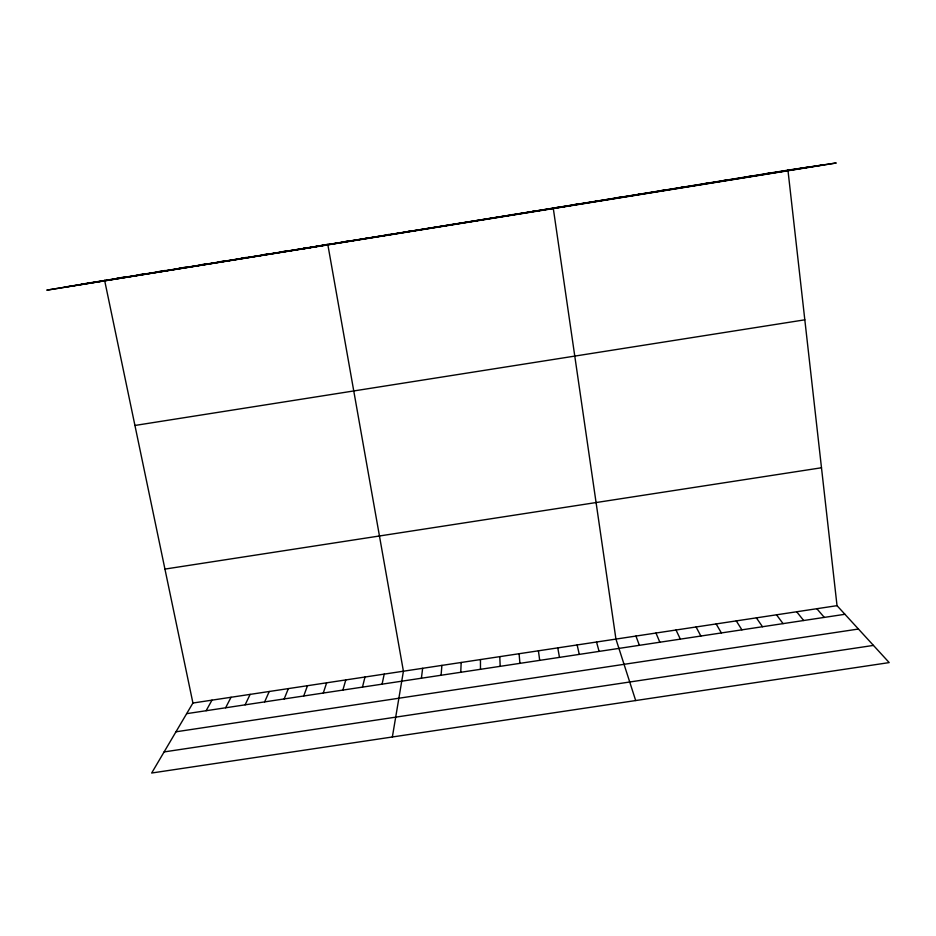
<?xml version="1.0" encoding="UTF-8"?>
<svg xmlns="http://www.w3.org/2000/svg" width="936" height="936" viewBox="0 0 936 936"><rect width="100%" height="100%" fill="white"/><g stroke="black" fill="none" stroke-linecap="round" stroke-linejoin="round"><path stroke-width="1.4" d="M460.758 672.282L461.179 662.477M441.067 675.254L441.909 665.391M421.399 678.226L422.651 668.304M392.36 736.983L403.416 671.217L327.775 244.296L304.2 248.684M382.099 684.157L384.193 674.119M362.478 687.118L364.993 677.02M342.868 690.078L345.805 679.922M323.283 693.038L326.641 682.824M303.72 695.986L307.488 685.714M284.17 698.946L288.358 688.603M264.631 701.895L269.24 691.493M245.115 704.831L250.134 694.383M225.611 707.78L231.052 697.273M206.131 710.716L211.981 700.151M104.598 280.25L192.921 703.03L151.679 773.019L889.2 662.594L837.03 605.662L787.948 170.153L836.222 162.981L46.8 290.148L787.948 170.153M449.783 224.734L450.473 224.523M428.805 228.103L429.975 227.834M407.85 231.484L409.5 231.133M386.919 234.854L389.037 234.421M365.999 238.224L368.597 237.721M345.103 241.593L348.18 241.008M303.369 248.321L307.394 247.584M282.543 251.667L287.036 250.86M261.717 255.025L266.69 254.136M240.926 258.371L246.367 257.412M199.391 265.063L205.768 263.952M220.147 261.729L226.056 260.688M157.938 271.744L165.251 270.481M178.647 268.41L185.492 267.216M116.555 278.413L124.804 276.998M137.229 275.079L145.01 273.745M80.976 284.298L807.651 167.228M64.338 287.141L821.551 165.157M134.936 425.459L804.82 319.82M164.947 569.088L821.492 467.766M192.921 703.03L837.03 605.662M186.662 713.665L844.939 614.285M175.968 731.8L858.452 629.027M164.104 751.924L873.452 645.407M766.502 173.616L773.253 172.61M723.692 180.508L729.425 179.677M745.091 177.068L751.327 176.143M702.316 183.959L707.546 183.199M680.952 187.399L685.678 186.72M659.611 190.839L663.835 190.242M638.305 194.267L642.014 193.764M617 197.695L620.217 197.274M595.729 201.123L598.443 200.784M574.47 204.551L576.693 204.282M564.654 206.727L553.235 207.968L615.935 639.089L635.684 700.549M532.642 211.29L533.883 211.185M512.074 214.601L512.823 214.578M816.847 608.716L824.3 617.409M796.676 611.758L803.673 620.521M776.517 614.812L783.069 623.633M756.382 617.854L762.489 626.734M736.258 620.896L741.92 629.846M716.157 623.938L721.375 632.947M696.08 626.968L700.853 636.035M676.014 629.998L680.343 639.136M655.972 633.028L659.845 642.225M635.942 636.059L639.382 645.325M596.524 642.014L599.098 651.397M577.138 644.951L579.279 654.393M557.774 647.876L559.482 657.376M538.422 650.801L539.698 660.371M519.082 653.726L519.936 663.355M499.765 656.651L500.198 666.327M480.46 659.564L480.472 669.31"/></g></svg>
